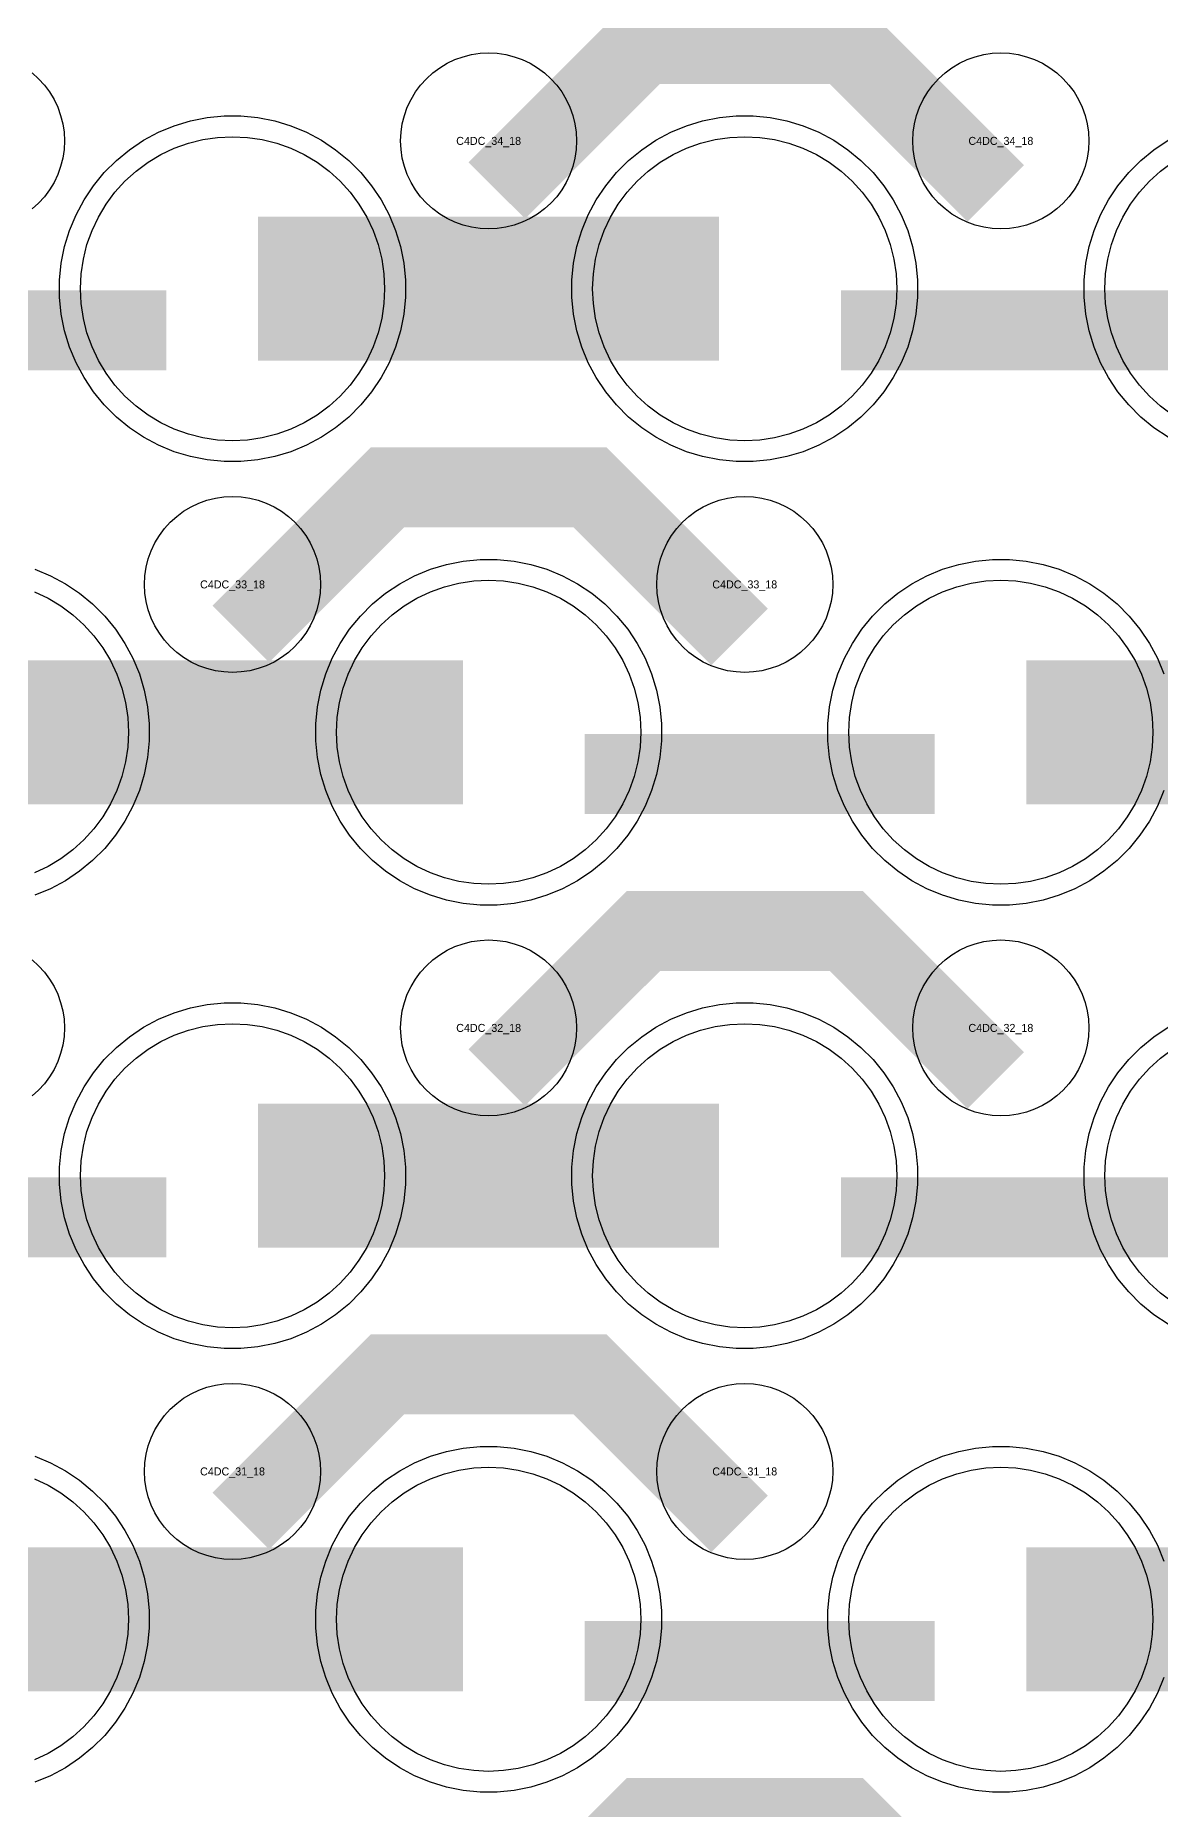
# Model space of a CAD drawing. Extents: x -11880 to 11880, y -14992 to 14992.
# Drawn here: x -6302 to -5950, y -10604 to -10049 of the extents above; entities that cross this region are included whole.
import ezdxf
from ezdxf.enums import TextEntityAlignment as Align

# ---------------------------------------------------------------- set-up
doc = ezdxf.new("R2010")
doc.units = 0
doc.header["$MEASUREMENT"] = 0
for name, color, linetype in [('GDS_775_DT_237', 138, 'CONTINUOUS'), ('RDL1_FS', 34, 'CONTINUOUS'), ('RDL_BS', 160, 'CONTINUOUS')]:
    doc.layers.add(name, color=color, linetype=linetype)

msp = doc.modelspace()

# ---------------------------------------------------------------- linework, layer by layer
at = {"layer": 'RDL1_FS'}
for points in [[(-6240, -10175.894), (-6244.657, -10175.665), (-6249.268, -10174.981), (-6253.791, -10173.849), (-6258.181, -10172.277), (-6262.395, -10170.285), (-6266.395, -10167.887), (-6270.14, -10165.109), (-6273.594, -10161.979), (-6276.724, -10158.525), (-6279.502, -10154.78), (-6281.9, -10150.78), (-6283.892, -10146.566), (-6285.464, -10142.176), (-6286.596, -10137.653), (-6287.28, -10133.042), (-6287.509, -10128.385), (-6287.28, -10123.728), (-6286.596, -10119.117), (-6285.464, -10114.594), (-6283.892, -10110.204), (-6281.9, -10105.99), (-6279.502, -10101.99), (-6276.724, -10098.245), (-6273.594, -10094.791), (-6270.14, -10091.661), (-6266.395, -10088.883), (-6262.395, -10086.485), (-6258.181, -10084.493), (-6253.791, -10082.921), (-6249.268, -10081.789), (-6244.657, -10081.105), (-6240, -10080.876), (-6235.343, -10081.105), (-6230.732, -10081.789), (-6226.209, -10082.921), (-6221.819, -10084.493), (-6217.605, -10086.485), (-6213.605, -10088.883), (-6209.86, -10091.661), (-6206.406, -10094.791), (-6203.276, -10098.245), (-6200.498, -10101.99), (-6198.1, -10105.99), (-6196.108, -10110.204), (-6194.536, -10114.594), (-6193.404, -10119.117), (-6192.72, -10123.728), (-6192.491, -10128.385), (-6192.72, -10133.042), (-6193.404, -10137.653), (-6194.536, -10142.176), (-6196.108, -10146.566), (-6198.1, -10150.78), (-6200.498, -10154.78), (-6203.276, -10158.525), (-6206.406, -10161.979), (-6209.86, -10165.109), (-6213.605, -10167.887), (-6217.605, -10170.285), (-6221.819, -10172.277), (-6226.209, -10173.849), (-6230.732, -10174.981), (-6235.343, -10175.665)], [(-6080, -10175.894), (-6084.657, -10175.665), (-6089.268, -10174.981), (-6093.791, -10173.849), (-6098.181, -10172.277), (-6102.395, -10170.285), (-6106.395, -10167.887), (-6110.14, -10165.109), (-6113.594, -10161.979), (-6116.724, -10158.525), (-6119.502, -10154.78), (-6121.9, -10150.78), (-6123.892, -10146.566), (-6125.464, -10142.176), (-6126.596, -10137.653), (-6127.28, -10133.042), (-6127.509, -10128.385), (-6127.28, -10123.728), (-6126.596, -10119.117), (-6125.464, -10114.594), (-6123.892, -10110.204), (-6121.9, -10105.99), (-6119.502, -10101.99), (-6116.724, -10098.245), (-6113.594, -10094.791), (-6110.14, -10091.661), (-6106.395, -10088.883), (-6102.395, -10086.485), (-6098.181, -10084.493), (-6093.791, -10082.921), (-6089.268, -10081.789), (-6084.657, -10081.105), (-6080, -10080.876), (-6075.343, -10081.105), (-6070.732, -10081.789), (-6066.209, -10082.921), (-6061.819, -10084.493), (-6057.605, -10086.485), (-6053.605, -10088.883), (-6049.86, -10091.661), (-6046.406, -10094.791), (-6043.276, -10098.245), (-6040.498, -10101.99), (-6038.1, -10105.99), (-6036.108, -10110.204), (-6034.536, -10114.594), (-6033.404, -10119.117), (-6032.72, -10123.728), (-6032.491, -10128.385), (-6032.72, -10133.042), (-6033.404, -10137.653), (-6034.536, -10142.176), (-6036.108, -10146.566), (-6038.1, -10150.78), (-6040.498, -10154.78), (-6043.276, -10158.525), (-6046.406, -10161.979), (-6049.86, -10165.109), (-6053.605, -10167.887), (-6057.605, -10170.285), (-6061.819, -10172.277), (-6066.209, -10173.849), (-6070.732, -10174.981), (-6075.343, -10175.665)], [(-6160, -10314.459), (-6164.657, -10314.23), (-6169.268, -10313.546), (-6173.791, -10312.414), (-6178.181, -10310.842), (-6182.395, -10308.85), (-6186.395, -10306.452), (-6190.14, -10303.674), (-6193.594, -10300.544), (-6196.724, -10297.09), (-6199.502, -10293.345), (-6201.9, -10289.345), (-6203.892, -10285.131), (-6205.464, -10280.741), (-6206.596, -10276.218), (-6207.28, -10271.607), (-6207.509, -10266.95), (-6207.28, -10262.293), (-6206.596, -10257.682), (-6205.464, -10253.159), (-6203.892, -10248.769), (-6201.9, -10244.555), (-6199.502, -10240.555), (-6196.724, -10236.81), (-6193.594, -10233.356), (-6190.14, -10230.226), (-6186.395, -10227.448), (-6182.395, -10225.05), (-6178.181, -10223.058), (-6173.791, -10221.486), (-6169.268, -10220.354), (-6164.657, -10219.67), (-6160, -10219.441), (-6155.343, -10219.67), (-6150.732, -10220.354), (-6146.209, -10221.486), (-6141.819, -10223.058), (-6137.605, -10225.05), (-6133.605, -10227.448), (-6129.86, -10230.226), (-6126.406, -10233.356), (-6123.276, -10236.81), (-6120.498, -10240.555), (-6118.1, -10244.555), (-6116.108, -10248.769), (-6114.536, -10253.159), (-6113.404, -10257.682), (-6112.72, -10262.293), (-6112.491, -10266.95), (-6112.72, -10271.607), (-6113.404, -10276.218), (-6114.536, -10280.741), (-6116.108, -10285.131), (-6118.1, -10289.345), (-6120.498, -10293.345), (-6123.276, -10297.09), (-6126.406, -10300.544), (-6129.86, -10303.674), (-6133.605, -10306.452), (-6137.605, -10308.85), (-6141.819, -10310.842), (-6146.209, -10312.414), (-6150.732, -10313.546), (-6155.343, -10314.23)], [(-6000, -10314.459), (-6004.657, -10314.23), (-6009.268, -10313.546), (-6013.791, -10312.414), (-6018.181, -10310.842), (-6022.395, -10308.85), (-6026.395, -10306.452), (-6030.14, -10303.674), (-6033.594, -10300.544), (-6036.724, -10297.09), (-6039.502, -10293.345), (-6041.9, -10289.345), (-6043.892, -10285.131), (-6045.464, -10280.741), (-6046.596, -10276.218), (-6047.28, -10271.607), (-6047.509, -10266.95), (-6047.28, -10262.293), (-6046.596, -10257.682), (-6045.464, -10253.159), (-6043.892, -10248.769), (-6041.9, -10244.555), (-6039.502, -10240.555), (-6036.724, -10236.81), (-6033.594, -10233.356), (-6030.14, -10230.226), (-6026.395, -10227.448), (-6022.395, -10225.05), (-6018.181, -10223.058), (-6013.791, -10221.486), (-6009.268, -10220.354), (-6004.657, -10219.67), (-6000, -10219.441), (-5995.343, -10219.67), (-5990.732, -10220.354), (-5986.209, -10221.486), (-5981.819, -10223.058), (-5977.605, -10225.05), (-5973.605, -10227.448), (-5969.86, -10230.226), (-5966.406, -10233.356), (-5963.276, -10236.81), (-5960.498, -10240.555), (-5958.1, -10244.555), (-5956.108, -10248.769), (-5954.536, -10253.159), (-5953.404, -10257.682), (-5952.72, -10262.293), (-5952.491, -10266.95), (-5952.72, -10271.607), (-5953.404, -10276.218), (-5954.536, -10280.741), (-5956.108, -10285.131), (-5958.1, -10289.345), (-5960.498, -10293.345), (-5963.276, -10297.09), (-5966.406, -10300.544), (-5969.86, -10303.674), (-5973.605, -10306.452), (-5977.605, -10308.85), (-5981.819, -10310.842), (-5986.209, -10312.414), (-5990.732, -10313.546), (-5995.343, -10314.23)]]:
    msp.add_lwpolyline(points, close=True, dxfattribs=at)
for points in [[(-5946.395, -10167.887), (-5950.14, -10165.109), (-5953.594, -10161.979), (-5956.724, -10158.525), (-5959.502, -10154.78), (-5961.9, -10150.78), (-5963.892, -10146.566), (-5965.464, -10142.176), (-5966.596, -10137.653), (-5967.28, -10133.042), (-5967.509, -10128.385), (-5967.28, -10123.728), (-5966.596, -10119.117), (-5965.464, -10114.594), (-5963.892, -10110.204), (-5961.9, -10105.99), (-5959.502, -10101.99), (-5956.724, -10098.245), (-5953.594, -10094.791), (-5950.14, -10091.661), (-5946.395, -10088.883)], [(-6301.819, -10223.058), (-6297.605, -10225.05), (-6293.605, -10227.448), (-6289.86, -10230.226), (-6286.406, -10233.356), (-6283.276, -10236.81), (-6280.498, -10240.555), (-6278.1, -10244.555), (-6276.108, -10248.769), (-6274.536, -10253.159), (-6273.404, -10257.682), (-6272.72, -10262.293), (-6272.491, -10266.95), (-6272.72, -10271.607), (-6273.404, -10276.218), (-6274.536, -10280.741), (-6276.108, -10285.131), (-6278.1, -10289.345), (-6280.498, -10293.345), (-6283.276, -10297.09), (-6286.406, -10300.544), (-6289.86, -10303.674), (-6293.605, -10306.452), (-6297.605, -10308.85), (-6301.819, -10310.842)]]:
    msp.add_lwpolyline(points, dxfattribs=at)
for points in [[(-6231.998, -10128.385, 45, 45, 0), (-6159.998, -10128.385, 45, 45, 0)], [(-6159.998, -10128.385, 45, 45, 0), (-6087.998, -10128.385, 45, 45, 0)], [(-6311.998, -10266.95, 45, 45, 0), (-6239.998, -10266.95, 45, 45, 0)], [(-6239.998, -10266.95, 45, 45, 0), (-6167.998, -10266.95, 45, 45, 0)], [(-5991.998, -10266.95, 45, 45, 0), (-5919.998, -10266.95, 45, 45, 0)]]:
    msp.add_lwpolyline(points, format="xyseb", dxfattribs=at)
at = {"layer": 'RDL1_FS', "color": 240, "true_color": 0xed1f24}
for points in [[(-6240, -10453.024), (-6244.657, -10452.795), (-6249.268, -10452.111), (-6253.791, -10450.979), (-6258.181, -10449.407), (-6262.395, -10447.415), (-6266.395, -10445.017), (-6270.14, -10442.239), (-6273.594, -10439.109), (-6276.724, -10435.655), (-6279.502, -10431.91), (-6281.9, -10427.91), (-6283.892, -10423.696), (-6285.464, -10419.306), (-6286.596, -10414.783), (-6287.28, -10410.172), (-6287.509, -10405.515), (-6287.28, -10400.858), (-6286.596, -10396.247), (-6285.464, -10391.724), (-6283.892, -10387.334), (-6281.9, -10383.12), (-6279.502, -10379.12), (-6276.724, -10375.375), (-6273.594, -10371.921), (-6270.14, -10368.791), (-6266.395, -10366.013), (-6262.395, -10363.615), (-6258.181, -10361.623), (-6253.791, -10360.051), (-6249.268, -10358.919), (-6244.657, -10358.235), (-6240, -10358.006), (-6235.343, -10358.235), (-6230.732, -10358.919), (-6226.209, -10360.051), (-6221.819, -10361.623), (-6217.605, -10363.615), (-6213.605, -10366.013), (-6209.86, -10368.791), (-6206.406, -10371.921), (-6203.276, -10375.375), (-6200.498, -10379.12), (-6198.1, -10383.12), (-6196.108, -10387.334), (-6194.536, -10391.724), (-6193.404, -10396.247), (-6192.72, -10400.858), (-6192.491, -10405.515), (-6192.72, -10410.172), (-6193.404, -10414.783), (-6194.536, -10419.306), (-6196.108, -10423.696), (-6198.1, -10427.91), (-6200.498, -10431.91), (-6203.276, -10435.655), (-6206.406, -10439.109), (-6209.86, -10442.239), (-6213.605, -10445.017), (-6217.605, -10447.415), (-6221.819, -10449.407), (-6226.209, -10450.979), (-6230.732, -10452.111), (-6235.343, -10452.795)], [(-6080, -10453.024), (-6084.657, -10452.795), (-6089.268, -10452.111), (-6093.791, -10450.979), (-6098.181, -10449.407), (-6102.395, -10447.415), (-6106.395, -10445.017), (-6110.14, -10442.239), (-6113.594, -10439.109), (-6116.724, -10435.655), (-6119.502, -10431.91), (-6121.9, -10427.91), (-6123.892, -10423.696), (-6125.464, -10419.306), (-6126.596, -10414.783), (-6127.28, -10410.172), (-6127.509, -10405.515), (-6127.28, -10400.858), (-6126.596, -10396.247), (-6125.464, -10391.724), (-6123.892, -10387.334), (-6121.9, -10383.12), (-6119.502, -10379.12), (-6116.724, -10375.375), (-6113.594, -10371.921), (-6110.14, -10368.791), (-6106.395, -10366.013), (-6102.395, -10363.615), (-6098.181, -10361.623), (-6093.791, -10360.051), (-6089.268, -10358.919), (-6084.657, -10358.235), (-6080, -10358.006), (-6075.343, -10358.235), (-6070.732, -10358.919), (-6066.209, -10360.051), (-6061.819, -10361.623), (-6057.605, -10363.615), (-6053.605, -10366.013), (-6049.86, -10368.791), (-6046.406, -10371.921), (-6043.276, -10375.375), (-6040.498, -10379.12), (-6038.1, -10383.12), (-6036.108, -10387.334), (-6034.536, -10391.724), (-6033.404, -10396.247), (-6032.72, -10400.858), (-6032.491, -10405.515), (-6032.72, -10410.172), (-6033.404, -10414.783), (-6034.536, -10419.306), (-6036.108, -10423.696), (-6038.1, -10427.91), (-6040.498, -10431.91), (-6043.276, -10435.655), (-6046.406, -10439.109), (-6049.86, -10442.239), (-6053.605, -10445.017), (-6057.605, -10447.415), (-6061.819, -10449.407), (-6066.209, -10450.979), (-6070.732, -10452.111), (-6075.343, -10452.795)], [(-6160, -10591.589), (-6164.657, -10591.36), (-6169.268, -10590.676), (-6173.791, -10589.544), (-6178.181, -10587.972), (-6182.395, -10585.98), (-6186.395, -10583.582), (-6190.14, -10580.804), (-6193.594, -10577.674), (-6196.724, -10574.22), (-6199.502, -10570.475), (-6201.9, -10566.475), (-6203.892, -10562.261), (-6205.464, -10557.871), (-6206.596, -10553.348), (-6207.28, -10548.737), (-6207.509, -10544.08), (-6207.28, -10539.423), (-6206.596, -10534.812), (-6205.464, -10530.289), (-6203.892, -10525.899), (-6201.9, -10521.685), (-6199.502, -10517.685), (-6196.724, -10513.94), (-6193.594, -10510.486), (-6190.14, -10507.356), (-6186.395, -10504.578), (-6182.395, -10502.18), (-6178.181, -10500.188), (-6173.791, -10498.616), (-6169.268, -10497.484), (-6164.657, -10496.8), (-6160, -10496.571), (-6155.343, -10496.8), (-6150.732, -10497.484), (-6146.209, -10498.616), (-6141.819, -10500.188), (-6137.605, -10502.18), (-6133.605, -10504.578), (-6129.86, -10507.356), (-6126.406, -10510.486), (-6123.276, -10513.94), (-6120.498, -10517.685), (-6118.1, -10521.685), (-6116.108, -10525.899), (-6114.536, -10530.289), (-6113.404, -10534.812), (-6112.72, -10539.423), (-6112.491, -10544.08), (-6112.72, -10548.737), (-6113.404, -10553.348), (-6114.536, -10557.871), (-6116.108, -10562.261), (-6118.1, -10566.475), (-6120.498, -10570.475), (-6123.276, -10574.22), (-6126.406, -10577.674), (-6129.86, -10580.804), (-6133.605, -10583.582), (-6137.605, -10585.98), (-6141.819, -10587.972), (-6146.209, -10589.544), (-6150.732, -10590.676), (-6155.343, -10591.36)], [(-6000, -10591.589), (-6004.657, -10591.36), (-6009.268, -10590.676), (-6013.791, -10589.544), (-6018.181, -10587.972), (-6022.395, -10585.98), (-6026.395, -10583.582), (-6030.14, -10580.804), (-6033.594, -10577.674), (-6036.724, -10574.22), (-6039.502, -10570.475), (-6041.9, -10566.475), (-6043.892, -10562.261), (-6045.464, -10557.871), (-6046.596, -10553.348), (-6047.28, -10548.737), (-6047.509, -10544.08), (-6047.28, -10539.423), (-6046.596, -10534.812), (-6045.464, -10530.289), (-6043.892, -10525.899), (-6041.9, -10521.685), (-6039.502, -10517.685), (-6036.724, -10513.94), (-6033.594, -10510.486), (-6030.14, -10507.356), (-6026.395, -10504.578), (-6022.395, -10502.18), (-6018.181, -10500.188), (-6013.791, -10498.616), (-6009.268, -10497.484), (-6004.657, -10496.8), (-6000, -10496.571), (-5995.343, -10496.8), (-5990.732, -10497.484), (-5986.209, -10498.616), (-5981.819, -10500.188), (-5977.605, -10502.18), (-5973.605, -10504.578), (-5969.86, -10507.356), (-5966.406, -10510.486), (-5963.276, -10513.94), (-5960.498, -10517.685), (-5958.1, -10521.685), (-5956.108, -10525.899), (-5954.536, -10530.289), (-5953.404, -10534.812), (-5952.72, -10539.423), (-5952.491, -10544.08), (-5952.72, -10548.737), (-5953.404, -10553.348), (-5954.536, -10557.871), (-5956.108, -10562.261), (-5958.1, -10566.475), (-5960.498, -10570.475), (-5963.276, -10574.22), (-5966.406, -10577.674), (-5969.86, -10580.804), (-5973.605, -10583.582), (-5977.605, -10585.98), (-5981.819, -10587.972), (-5986.209, -10589.544), (-5990.732, -10590.676), (-5995.343, -10591.36)]]:
    msp.add_lwpolyline(points, close=True, dxfattribs=at)
for points in [[(-5946.395, -10445.017), (-5950.14, -10442.239), (-5953.594, -10439.109), (-5956.724, -10435.655), (-5959.502, -10431.91), (-5961.9, -10427.91), (-5963.892, -10423.696), (-5965.464, -10419.306), (-5966.596, -10414.783), (-5967.28, -10410.172), (-5967.509, -10405.515), (-5967.28, -10400.858), (-5966.596, -10396.247), (-5965.464, -10391.724), (-5963.892, -10387.334), (-5961.9, -10383.12), (-5959.502, -10379.12), (-5956.724, -10375.375), (-5953.594, -10371.921), (-5950.14, -10368.791), (-5946.395, -10366.013)], [(-6301.819, -10500.188), (-6297.605, -10502.18), (-6293.605, -10504.578), (-6289.86, -10507.356), (-6286.406, -10510.486), (-6283.276, -10513.94), (-6280.498, -10517.685), (-6278.1, -10521.685), (-6276.108, -10525.899), (-6274.536, -10530.289), (-6273.404, -10534.812), (-6272.72, -10539.423), (-6272.491, -10544.08), (-6272.72, -10548.737), (-6273.404, -10553.348), (-6274.536, -10557.871), (-6276.108, -10562.261), (-6278.1, -10566.475), (-6280.498, -10570.475), (-6283.276, -10574.22), (-6286.406, -10577.674), (-6289.86, -10580.804), (-6293.605, -10583.582), (-6297.605, -10585.98), (-6301.819, -10587.972)]]:
    msp.add_lwpolyline(points, dxfattribs=at)
for points in [[(-6231.998, -10405.515, 45, 45, 0), (-6159.998, -10405.515, 45, 45, 0)], [(-6159.998, -10405.515, 45, 45, 0), (-6087.998, -10405.515, 45, 45, 0)], [(-6311.998, -10544.08, 45, 45, 0), (-6239.998, -10544.08, 45, 45, 0)], [(-6239.998, -10544.08, 45, 45, 0), (-6167.998, -10544.08, 45, 45, 0)], [(-5991.998, -10544.08, 45, 45, 0), (-5919.998, -10544.08, 45, 45, 0)]]:
    msp.add_lwpolyline(points, format="xyseb", dxfattribs=at)
at = {"layer": 'RDL_BS'}
for points in [[(-6157.438, -10097.699, 25, 25, 0), (-6111.623, -10051.884, 25, 25, 0), (-6078.07, -10051.884, 25, 25, 0)], [(-6001.599, -10098.598, 25, 25, 0), (-6048.313, -10051.884, 25, 25, 0), (-6078.071, -10051.884, 25, 25, 0)], [(-6369.984, -10141.398, 25, 25, 0), (-6260.719, -10141.398, 25, 25, 0)], [(-6049.984, -10141.398, 25, 25, 0), (-5940.719, -10141.398, 25, 25, 0)], [(-6237.438, -10236.264, 25, 25, 0), (-6191.623, -10190.449, 25, 25, 0), (-6158.07, -10190.449, 25, 25, 0)], [(-6081.599, -10237.163, 25, 25, 0), (-6128.313, -10190.449, 25, 25, 0), (-6158.071, -10190.449, 25, 25, 0)], [(-6129.984, -10279.963, 25, 25, 0), (-6020.719, -10279.963, 25, 25, 0)], [(-6157.438, -10374.829, 25, 25, 0), (-6111.623, -10329.014, 25, 25, 0), (-6078.07, -10329.014, 25, 25, 0)], [(-6001.599, -10375.728, 25, 25, 0), (-6048.313, -10329.014, 25, 25, 0), (-6078.071, -10329.014, 25, 25, 0)], [(-6237.438, -10513.394, 25, 25, 0), (-6191.623, -10467.579, 25, 25, 0), (-6158.07, -10467.579, 25, 25, 0)], [(-6081.599, -10514.293, 25, 25, 0), (-6128.313, -10467.579, 25, 25, 0), (-6158.071, -10467.579, 25, 25, 0)], [(-6157.438, -10651.954, 25, 25, 0), (-6111.623, -10606.139, 25, 25, 0), (-6078.07, -10606.139, 25, 25, 0)], [(-6001.599, -10652.853, 25, 25, 0), (-6048.313, -10606.139, 25, 25, 0), (-6078.071, -10606.139, 25, 25, 0)]]:
    msp.add_lwpolyline(points, format="xyseb", dxfattribs=at)
for points in [[(-6160, -10109.691), (-6162.693, -10109.559), (-6165.365, -10109.163), (-6167.984, -10108.506), (-6170.519, -10107.599), (-6172.956, -10106.447), (-6175.28, -10105.054), (-6177.443, -10103.451), (-6179.442, -10101.639), (-6181.254, -10099.64), (-6182.857, -10097.477), (-6184.25, -10095.153), (-6185.402, -10092.716), (-6186.309, -10090.181), (-6186.966, -10087.562), (-6187.362, -10084.89), (-6187.494, -10082.197), (-6187.362, -10079.504), (-6186.966, -10076.832), (-6186.309, -10074.213), (-6185.402, -10071.678), (-6184.25, -10069.241), (-6182.857, -10066.917), (-6181.254, -10064.754), (-6179.442, -10062.755), (-6177.443, -10060.943), (-6175.28, -10059.34), (-6172.956, -10057.947), (-6170.519, -10056.795), (-6167.984, -10055.888), (-6165.365, -10055.231), (-6162.693, -10054.835), (-6160, -10054.703), (-6157.307, -10054.835), (-6154.635, -10055.231), (-6152.016, -10055.888), (-6149.481, -10056.795), (-6147.044, -10057.947), (-6144.72, -10059.34), (-6142.557, -10060.943), (-6140.558, -10062.755), (-6138.746, -10064.754), (-6137.143, -10066.917), (-6135.75, -10069.241), (-6134.598, -10071.678), (-6133.691, -10074.213), (-6133.034, -10076.832), (-6132.638, -10079.504), (-6132.506, -10082.197), (-6132.638, -10084.89), (-6133.034, -10087.562), (-6133.691, -10090.181), (-6134.598, -10092.716), (-6135.75, -10095.153), (-6137.143, -10097.477), (-6138.746, -10099.64), (-6140.558, -10101.639), (-6142.557, -10103.451), (-6144.72, -10105.054), (-6147.044, -10106.447), (-6149.481, -10107.599), (-6152.016, -10108.506), (-6154.635, -10109.163), (-6157.307, -10109.559)], [(-6000, -10109.691), (-6002.693, -10109.559), (-6005.365, -10109.163), (-6007.984, -10108.506), (-6010.519, -10107.599), (-6012.956, -10106.447), (-6015.28, -10105.054), (-6017.443, -10103.451), (-6019.442, -10101.639), (-6021.254, -10099.64), (-6022.857, -10097.477), (-6024.25, -10095.153), (-6025.402, -10092.716), (-6026.309, -10090.181), (-6026.966, -10087.562), (-6027.362, -10084.89), (-6027.494, -10082.197), (-6027.362, -10079.504), (-6026.966, -10076.832), (-6026.309, -10074.213), (-6025.402, -10071.678), (-6024.25, -10069.241), (-6022.857, -10066.917), (-6021.254, -10064.754), (-6019.442, -10062.755), (-6017.443, -10060.943), (-6015.28, -10059.34), (-6012.956, -10057.947), (-6010.519, -10056.795), (-6007.984, -10055.888), (-6005.365, -10055.231), (-6002.693, -10054.835), (-6000, -10054.703), (-5997.307, -10054.835), (-5994.635, -10055.231), (-5992.016, -10055.888), (-5989.481, -10056.795), (-5987.044, -10057.947), (-5984.72, -10059.34), (-5982.557, -10060.943), (-5980.558, -10062.755), (-5978.746, -10064.754), (-5977.143, -10066.917), (-5975.75, -10069.241), (-5974.598, -10071.678), (-5973.691, -10074.213), (-5973.034, -10076.832), (-5972.638, -10079.504), (-5972.506, -10082.197), (-5972.638, -10084.89), (-5973.034, -10087.562), (-5973.691, -10090.181), (-5974.598, -10092.716), (-5975.75, -10095.153), (-5977.143, -10097.477), (-5978.746, -10099.64), (-5980.558, -10101.639), (-5982.557, -10103.451), (-5984.72, -10105.054), (-5987.044, -10106.447), (-5989.481, -10107.599), (-5992.016, -10108.506), (-5994.635, -10109.163), (-5997.307, -10109.559)], [(-6242.644, -10182.385), (-6247.938, -10181.868), (-6253.165, -10180.822), (-6258.205, -10179.291), (-6263.115, -10177.26), (-6267.777, -10174.768), (-6272.191, -10171.821), (-6276.292, -10168.459), (-6280.074, -10164.677), (-6283.436, -10160.576), (-6286.383, -10156.162), (-6288.875, -10151.5), (-6290.906, -10146.59), (-6292.437, -10141.55), (-6293.483, -10136.323), (-6294, -10131.029), (-6294, -10125.741), (-6293.483, -10120.447), (-6292.437, -10115.22), (-6290.906, -10110.18), (-6288.875, -10105.27), (-6286.383, -10100.608), (-6283.436, -10096.194), (-6280.074, -10092.093), (-6276.292, -10088.311), (-6272.191, -10084.949), (-6267.777, -10082.002), (-6263.115, -10079.51), (-6258.205, -10077.479), (-6253.165, -10075.948), (-6247.938, -10074.902), (-6242.644, -10074.385), (-6237.356, -10074.385), (-6232.062, -10074.902), (-6226.835, -10075.948), (-6221.795, -10077.479), (-6216.885, -10079.51), (-6212.223, -10082.002), (-6207.809, -10084.949), (-6203.708, -10088.311), (-6199.926, -10092.093), (-6196.564, -10096.194), (-6193.617, -10100.608), (-6191.125, -10105.27), (-6189.094, -10110.18), (-6187.563, -10115.22), (-6186.517, -10120.447), (-6186, -10125.741), (-6186, -10131.029), (-6186.517, -10136.323), (-6187.563, -10141.55), (-6189.094, -10146.59), (-6191.125, -10151.5), (-6193.617, -10156.162), (-6196.564, -10160.576), (-6199.926, -10164.677), (-6203.708, -10168.459), (-6207.809, -10171.821), (-6212.223, -10174.768), (-6216.885, -10177.26), (-6221.795, -10179.291), (-6226.835, -10180.822), (-6232.062, -10181.868), (-6237.356, -10182.385)], [(-6082.644, -10182.385), (-6087.938, -10181.868), (-6093.165, -10180.822), (-6098.205, -10179.291), (-6103.115, -10177.26), (-6107.777, -10174.768), (-6112.191, -10171.821), (-6116.292, -10168.459), (-6120.074, -10164.677), (-6123.436, -10160.576), (-6126.383, -10156.162), (-6128.875, -10151.5), (-6130.906, -10146.59), (-6132.437, -10141.55), (-6133.483, -10136.323), (-6134, -10131.029), (-6134, -10125.741), (-6133.483, -10120.447), (-6132.437, -10115.22), (-6130.906, -10110.18), (-6128.875, -10105.27), (-6126.383, -10100.608), (-6123.436, -10096.194), (-6120.074, -10092.093), (-6116.292, -10088.311), (-6112.191, -10084.949), (-6107.777, -10082.002), (-6103.115, -10079.51), (-6098.205, -10077.479), (-6093.165, -10075.948), (-6087.938, -10074.902), (-6082.644, -10074.385), (-6077.356, -10074.385), (-6072.062, -10074.902), (-6066.835, -10075.948), (-6061.795, -10077.479), (-6056.885, -10079.51), (-6052.223, -10082.002), (-6047.809, -10084.949), (-6043.708, -10088.311), (-6039.926, -10092.093), (-6036.564, -10096.194), (-6033.617, -10100.608), (-6031.125, -10105.27), (-6029.094, -10110.18), (-6027.563, -10115.22), (-6026.517, -10120.447), (-6026, -10125.741), (-6026, -10131.029), (-6026.517, -10136.323), (-6027.563, -10141.55), (-6029.094, -10146.59), (-6031.125, -10151.5), (-6033.617, -10156.162), (-6036.564, -10160.576), (-6039.926, -10164.677), (-6043.708, -10168.459), (-6047.809, -10171.821), (-6052.223, -10174.768), (-6056.885, -10177.26), (-6061.795, -10179.291), (-6066.835, -10180.822), (-6072.062, -10181.868), (-6077.356, -10182.385)], [(-6240, -10248.256), (-6242.693, -10248.124), (-6245.365, -10247.728), (-6247.984, -10247.071), (-6250.519, -10246.164), (-6252.956, -10245.012), (-6255.28, -10243.619), (-6257.443, -10242.016), (-6259.442, -10240.204), (-6261.254, -10238.205), (-6262.857, -10236.042), (-6264.25, -10233.718), (-6265.402, -10231.281), (-6266.309, -10228.746), (-6266.966, -10226.127), (-6267.362, -10223.455), (-6267.494, -10220.762), (-6267.362, -10218.069), (-6266.966, -10215.397), (-6266.309, -10212.778), (-6265.402, -10210.243), (-6264.25, -10207.806), (-6262.857, -10205.482), (-6261.254, -10203.319), (-6259.442, -10201.32), (-6257.443, -10199.508), (-6255.28, -10197.905), (-6252.956, -10196.512), (-6250.519, -10195.36), (-6247.984, -10194.453), (-6245.365, -10193.796), (-6242.693, -10193.4), (-6240, -10193.268), (-6237.307, -10193.4), (-6234.635, -10193.796), (-6232.016, -10194.453), (-6229.481, -10195.36), (-6227.044, -10196.512), (-6224.72, -10197.905), (-6222.557, -10199.508), (-6220.558, -10201.32), (-6218.746, -10203.319), (-6217.143, -10205.482), (-6215.75, -10207.806), (-6214.598, -10210.243), (-6213.691, -10212.778), (-6213.034, -10215.397), (-6212.638, -10218.069), (-6212.506, -10220.762), (-6212.638, -10223.455), (-6213.034, -10226.127), (-6213.691, -10228.746), (-6214.598, -10231.281), (-6215.75, -10233.718), (-6217.143, -10236.042), (-6218.746, -10238.205), (-6220.558, -10240.204), (-6222.557, -10242.016), (-6224.72, -10243.619), (-6227.044, -10245.012), (-6229.481, -10246.164), (-6232.016, -10247.071), (-6234.635, -10247.728), (-6237.307, -10248.124)], [(-6080, -10248.256), (-6082.693, -10248.124), (-6085.365, -10247.728), (-6087.984, -10247.071), (-6090.519, -10246.164), (-6092.956, -10245.012), (-6095.28, -10243.619), (-6097.443, -10242.016), (-6099.442, -10240.204), (-6101.254, -10238.205), (-6102.857, -10236.042), (-6104.25, -10233.718), (-6105.402, -10231.281), (-6106.309, -10228.746), (-6106.966, -10226.127), (-6107.362, -10223.455), (-6107.494, -10220.762), (-6107.362, -10218.069), (-6106.966, -10215.397), (-6106.309, -10212.778), (-6105.402, -10210.243), (-6104.25, -10207.806), (-6102.857, -10205.482), (-6101.254, -10203.319), (-6099.442, -10201.32), (-6097.443, -10199.508), (-6095.28, -10197.905), (-6092.956, -10196.512), (-6090.519, -10195.36), (-6087.984, -10194.453), (-6085.365, -10193.796), (-6082.693, -10193.4), (-6080, -10193.268), (-6077.307, -10193.4), (-6074.635, -10193.796), (-6072.016, -10194.453), (-6069.481, -10195.36), (-6067.044, -10196.512), (-6064.72, -10197.905), (-6062.557, -10199.508), (-6060.558, -10201.32), (-6058.746, -10203.319), (-6057.143, -10205.482), (-6055.75, -10207.806), (-6054.598, -10210.243), (-6053.691, -10212.778), (-6053.034, -10215.397), (-6052.638, -10218.069), (-6052.506, -10220.762), (-6052.638, -10223.455), (-6053.034, -10226.127), (-6053.691, -10228.746), (-6054.598, -10231.281), (-6055.75, -10233.718), (-6057.143, -10236.042), (-6058.746, -10238.205), (-6060.558, -10240.204), (-6062.557, -10242.016), (-6064.72, -10243.619), (-6067.044, -10245.012), (-6069.481, -10246.164), (-6072.016, -10247.071), (-6074.635, -10247.728), (-6077.307, -10248.124)], [(-6162.644, -10320.95), (-6167.938, -10320.433), (-6173.165, -10319.387), (-6178.205, -10317.856), (-6183.115, -10315.825), (-6187.777, -10313.333), (-6192.191, -10310.386), (-6196.292, -10307.024), (-6200.074, -10303.242), (-6203.436, -10299.141), (-6206.383, -10294.727), (-6208.875, -10290.065), (-6210.906, -10285.155), (-6212.437, -10280.115), (-6213.483, -10274.888), (-6214, -10269.594), (-6214, -10264.306), (-6213.483, -10259.012), (-6212.437, -10253.785), (-6210.906, -10248.745), (-6208.875, -10243.835), (-6206.383, -10239.173), (-6203.436, -10234.759), (-6200.074, -10230.658), (-6196.292, -10226.876), (-6192.191, -10223.514), (-6187.777, -10220.567), (-6183.115, -10218.075), (-6178.205, -10216.044), (-6173.165, -10214.513), (-6167.938, -10213.467), (-6162.644, -10212.95), (-6157.356, -10212.95), (-6152.062, -10213.467), (-6146.835, -10214.513), (-6141.795, -10216.044), (-6136.885, -10218.075), (-6132.223, -10220.567), (-6127.809, -10223.514), (-6123.708, -10226.876), (-6119.926, -10230.658), (-6116.564, -10234.759), (-6113.617, -10239.173), (-6111.125, -10243.835), (-6109.094, -10248.745), (-6107.563, -10253.785), (-6106.517, -10259.012), (-6106, -10264.306), (-6106, -10269.594), (-6106.517, -10274.888), (-6107.563, -10280.115), (-6109.094, -10285.155), (-6111.125, -10290.065), (-6113.617, -10294.727), (-6116.564, -10299.141), (-6119.926, -10303.242), (-6123.708, -10307.024), (-6127.809, -10310.386), (-6132.223, -10313.333), (-6136.885, -10315.825), (-6141.795, -10317.856), (-6146.835, -10319.387), (-6152.062, -10320.433), (-6157.356, -10320.95)], [(-6160, -10386.821), (-6162.693, -10386.689), (-6165.365, -10386.293), (-6167.984, -10385.636), (-6170.519, -10384.729), (-6172.956, -10383.577), (-6175.28, -10382.184), (-6177.443, -10380.581), (-6179.442, -10378.769), (-6181.254, -10376.77), (-6182.857, -10374.607), (-6184.25, -10372.283), (-6185.402, -10369.846), (-6186.309, -10367.311), (-6186.966, -10364.692), (-6187.362, -10362.02), (-6187.494, -10359.327), (-6187.362, -10356.634), (-6186.966, -10353.962), (-6186.309, -10351.343), (-6185.402, -10348.808), (-6184.25, -10346.371), (-6182.857, -10344.047), (-6181.254, -10341.884), (-6179.442, -10339.885), (-6177.443, -10338.073), (-6175.28, -10336.47), (-6172.956, -10335.077), (-6170.519, -10333.925), (-6167.984, -10333.018), (-6165.365, -10332.361), (-6162.693, -10331.965), (-6160, -10331.833), (-6157.307, -10331.965), (-6154.635, -10332.361), (-6152.016, -10333.018), (-6149.481, -10333.925), (-6147.044, -10335.077), (-6144.72, -10336.47), (-6142.557, -10338.073), (-6140.558, -10339.885), (-6138.746, -10341.884), (-6137.143, -10344.047), (-6135.75, -10346.371), (-6134.598, -10348.808), (-6133.691, -10351.343), (-6133.034, -10353.962), (-6132.638, -10356.634), (-6132.506, -10359.327), (-6132.638, -10362.02), (-6133.034, -10364.692), (-6133.691, -10367.311), (-6134.598, -10369.846), (-6135.75, -10372.283), (-6137.143, -10374.607), (-6138.746, -10376.77), (-6140.558, -10378.769), (-6142.557, -10380.581), (-6144.72, -10382.184), (-6147.044, -10383.577), (-6149.481, -10384.729), (-6152.016, -10385.636), (-6154.635, -10386.293), (-6157.307, -10386.689)], [(-6000, -10386.821), (-6002.693, -10386.689), (-6005.365, -10386.293), (-6007.984, -10385.636), (-6010.519, -10384.729), (-6012.956, -10383.577), (-6015.28, -10382.184), (-6017.443, -10380.581), (-6019.442, -10378.769), (-6021.254, -10376.77), (-6022.857, -10374.607), (-6024.25, -10372.283), (-6025.402, -10369.846), (-6026.309, -10367.311), (-6026.966, -10364.692), (-6027.362, -10362.02), (-6027.494, -10359.327), (-6027.362, -10356.634), (-6026.966, -10353.962), (-6026.309, -10351.343), (-6025.402, -10348.808), (-6024.25, -10346.371), (-6022.857, -10344.047), (-6021.254, -10341.884), (-6019.442, -10339.885), (-6017.443, -10338.073), (-6015.28, -10336.47), (-6012.956, -10335.077), (-6010.519, -10333.925), (-6007.984, -10333.018), (-6005.365, -10332.361), (-6002.693, -10331.965), (-6000, -10331.833), (-5997.307, -10331.965), (-5994.635, -10332.361), (-5992.016, -10333.018), (-5989.481, -10333.925), (-5987.044, -10335.077), (-5984.72, -10336.47), (-5982.557, -10338.073), (-5980.558, -10339.885), (-5978.746, -10341.884), (-5977.143, -10344.047), (-5975.75, -10346.371), (-5974.598, -10348.808), (-5973.691, -10351.343), (-5973.034, -10353.962), (-5972.638, -10356.634), (-5972.506, -10359.327), (-5972.638, -10362.02), (-5973.034, -10364.692), (-5973.691, -10367.311), (-5974.598, -10369.846), (-5975.75, -10372.283), (-5977.143, -10374.607), (-5978.746, -10376.77), (-5980.558, -10378.769), (-5982.557, -10380.581), (-5984.72, -10382.184), (-5987.044, -10383.577), (-5989.481, -10384.729), (-5992.016, -10385.636), (-5994.635, -10386.293), (-5997.307, -10386.689)], [(-6240, -10525.386), (-6242.693, -10525.254), (-6245.365, -10524.858), (-6247.984, -10524.201), (-6250.519, -10523.294), (-6252.956, -10522.142), (-6255.28, -10520.749), (-6257.443, -10519.146), (-6259.442, -10517.334), (-6261.254, -10515.335), (-6262.857, -10513.172), (-6264.25, -10510.848), (-6265.402, -10508.411), (-6266.309, -10505.876), (-6266.966, -10503.257), (-6267.362, -10500.585), (-6267.494, -10497.892), (-6267.362, -10495.199), (-6266.966, -10492.527), (-6266.309, -10489.908), (-6265.402, -10487.373), (-6264.25, -10484.936), (-6262.857, -10482.612), (-6261.254, -10480.449), (-6259.442, -10478.45), (-6257.443, -10476.638), (-6255.28, -10475.035), (-6252.956, -10473.642), (-6250.519, -10472.49), (-6247.984, -10471.583), (-6245.365, -10470.926), (-6242.693, -10470.53), (-6240, -10470.398), (-6237.307, -10470.53), (-6234.635, -10470.926), (-6232.016, -10471.583), (-6229.481, -10472.49), (-6227.044, -10473.642), (-6224.72, -10475.035), (-6222.557, -10476.638), (-6220.558, -10478.45), (-6218.746, -10480.449), (-6217.143, -10482.612), (-6215.75, -10484.936), (-6214.598, -10487.373), (-6213.691, -10489.908), (-6213.034, -10492.527), (-6212.638, -10495.199), (-6212.506, -10497.892), (-6212.638, -10500.585), (-6213.034, -10503.257), (-6213.691, -10505.876), (-6214.598, -10508.411), (-6215.75, -10510.848), (-6217.143, -10513.172), (-6218.746, -10515.335), (-6220.558, -10517.334), (-6222.557, -10519.146), (-6224.72, -10520.749), (-6227.044, -10522.142), (-6229.481, -10523.294), (-6232.016, -10524.201), (-6234.635, -10524.858), (-6237.307, -10525.254)], [(-6080, -10525.386), (-6082.693, -10525.254), (-6085.365, -10524.858), (-6087.984, -10524.201), (-6090.519, -10523.294), (-6092.956, -10522.142), (-6095.28, -10520.749), (-6097.443, -10519.146), (-6099.442, -10517.334), (-6101.254, -10515.335), (-6102.857, -10513.172), (-6104.25, -10510.848), (-6105.402, -10508.411), (-6106.309, -10505.876), (-6106.966, -10503.257), (-6107.362, -10500.585), (-6107.494, -10497.892), (-6107.362, -10495.199), (-6106.966, -10492.527), (-6106.309, -10489.908), (-6105.402, -10487.373), (-6104.25, -10484.936), (-6102.857, -10482.612), (-6101.254, -10480.449), (-6099.442, -10478.45), (-6097.443, -10476.638), (-6095.28, -10475.035), (-6092.956, -10473.642), (-6090.519, -10472.49), (-6087.984, -10471.583), (-6085.365, -10470.926), (-6082.693, -10470.53), (-6080, -10470.398), (-6077.307, -10470.53), (-6074.635, -10470.926), (-6072.016, -10471.583), (-6069.481, -10472.49), (-6067.044, -10473.642), (-6064.72, -10475.035), (-6062.557, -10476.638), (-6060.558, -10478.45), (-6058.746, -10480.449), (-6057.143, -10482.612), (-6055.75, -10484.936), (-6054.598, -10487.373), (-6053.691, -10489.908), (-6053.034, -10492.527), (-6052.638, -10495.199), (-6052.506, -10497.892), (-6052.638, -10500.585), (-6053.034, -10503.257), (-6053.691, -10505.876), (-6054.598, -10508.411), (-6055.75, -10510.848), (-6057.143, -10513.172), (-6058.746, -10515.335), (-6060.558, -10517.334), (-6062.557, -10519.146), (-6064.72, -10520.749), (-6067.044, -10522.142), (-6069.481, -10523.294), (-6072.016, -10524.201), (-6074.635, -10524.858), (-6077.307, -10525.254)]]:
    msp.add_lwpolyline(points, close=True, dxfattribs=at)
for points in [[(-6302.557, -10060.943), (-6300.558, -10062.755), (-6298.746, -10064.754), (-6297.143, -10066.917), (-6295.75, -10069.241), (-6294.598, -10071.678), (-6293.691, -10074.213), (-6293.034, -10076.832), (-6292.638, -10079.504), (-6292.506, -10082.197), (-6292.638, -10084.89), (-6293.034, -10087.562), (-6293.691, -10090.181), (-6294.598, -10092.716), (-6295.75, -10095.153), (-6297.143, -10097.477), (-6298.746, -10099.64), (-6300.558, -10101.639), (-6302.557, -10103.451)], [(-5947.777, -10174.768), (-5952.191, -10171.821), (-5956.292, -10168.459), (-5960.074, -10164.677), (-5963.436, -10160.576), (-5966.383, -10156.162), (-5968.875, -10151.5), (-5970.906, -10146.59), (-5972.437, -10141.55), (-5973.483, -10136.323), (-5974, -10131.029), (-5974, -10125.741), (-5973.483, -10120.447), (-5972.437, -10115.22), (-5970.906, -10110.18), (-5968.875, -10105.27), (-5966.383, -10100.608), (-5963.436, -10096.194), (-5960.074, -10092.093), (-5956.292, -10088.311), (-5952.191, -10084.949), (-5947.777, -10082.002)], [(-5949.094, -10285.155), (-5951.125, -10290.065), (-5953.617, -10294.727), (-5956.564, -10299.141), (-5959.926, -10303.242), (-5963.708, -10307.024), (-5967.809, -10310.386), (-5972.223, -10313.333), (-5976.885, -10315.825), (-5981.795, -10317.856), (-5986.835, -10319.387), (-5992.062, -10320.433), (-5997.356, -10320.95), (-6002.644, -10320.95), (-6007.938, -10320.433), (-6013.165, -10319.387), (-6018.205, -10317.856), (-6023.115, -10315.825), (-6027.777, -10313.333), (-6032.191, -10310.386), (-6036.292, -10307.024), (-6040.074, -10303.242), (-6043.436, -10299.141), (-6046.383, -10294.727), (-6048.875, -10290.065), (-6050.906, -10285.155), (-6052.437, -10280.115), (-6053.483, -10274.888), (-6054, -10269.594), (-6054, -10264.306), (-6053.483, -10259.012), (-6052.437, -10253.785), (-6050.906, -10248.745), (-6048.875, -10243.835), (-6046.383, -10239.173), (-6043.436, -10234.759), (-6040.074, -10230.658), (-6036.292, -10226.876), (-6032.191, -10223.514), (-6027.777, -10220.567), (-6023.115, -10218.075), (-6018.205, -10216.044), (-6013.165, -10214.513), (-6007.938, -10213.467), (-6002.644, -10212.95), (-5997.356, -10212.95), (-5992.062, -10213.467), (-5986.835, -10214.513), (-5981.795, -10216.044), (-5976.885, -10218.075), (-5972.223, -10220.567), (-5967.809, -10223.514), (-5963.708, -10226.876), (-5959.926, -10230.658), (-5956.564, -10234.759), (-5953.617, -10239.173), (-5951.125, -10243.835), (-5949.094, -10248.745)], [(-6301.795, -10216.044), (-6296.885, -10218.075), (-6292.223, -10220.567), (-6287.809, -10223.514), (-6283.708, -10226.876), (-6279.926, -10230.658), (-6276.564, -10234.759), (-6273.617, -10239.173), (-6271.125, -10243.835), (-6269.094, -10248.745), (-6267.563, -10253.785), (-6266.517, -10259.012), (-6266, -10264.306), (-6266, -10269.594), (-6266.517, -10274.888), (-6267.563, -10280.115), (-6269.094, -10285.155), (-6271.125, -10290.065), (-6273.617, -10294.727), (-6276.564, -10299.141), (-6279.926, -10303.242), (-6283.708, -10307.024), (-6287.809, -10310.386), (-6292.223, -10313.333), (-6296.885, -10315.825), (-6301.795, -10317.856)], [(-6302.557, -10338.073), (-6300.558, -10339.885), (-6298.746, -10341.884), (-6297.143, -10344.047), (-6295.75, -10346.371), (-6294.598, -10348.808), (-6293.691, -10351.343), (-6293.034, -10353.962), (-6292.638, -10356.634), (-6292.506, -10359.327), (-6292.638, -10362.02), (-6293.034, -10364.692), (-6293.691, -10367.311), (-6294.598, -10369.846), (-6295.75, -10372.283), (-6297.143, -10374.607), (-6298.746, -10376.77), (-6300.558, -10378.769), (-6302.557, -10380.581)]]:
    msp.add_lwpolyline(points, dxfattribs=at)
at = {"layer": 'RDL_BS', "color": 240, "true_color": 0xed1f24}
for points in [[(-6242.644, -10459.515), (-6247.938, -10458.998), (-6253.165, -10457.952), (-6258.205, -10456.421), (-6263.115, -10454.39), (-6267.777, -10451.898), (-6272.191, -10448.951), (-6276.292, -10445.589), (-6280.074, -10441.807), (-6283.436, -10437.706), (-6286.383, -10433.292), (-6288.875, -10428.63), (-6290.906, -10423.72), (-6292.437, -10418.68), (-6293.483, -10413.453), (-6294, -10408.159), (-6294, -10402.871), (-6293.483, -10397.577), (-6292.437, -10392.35), (-6290.906, -10387.31), (-6288.875, -10382.4), (-6286.383, -10377.738), (-6283.436, -10373.324), (-6280.074, -10369.223), (-6276.292, -10365.441), (-6272.191, -10362.079), (-6267.777, -10359.132), (-6263.115, -10356.64), (-6258.205, -10354.609), (-6253.165, -10353.078), (-6247.938, -10352.032), (-6242.644, -10351.515), (-6237.356, -10351.515), (-6232.062, -10352.032), (-6226.835, -10353.078), (-6221.795, -10354.609), (-6216.885, -10356.64), (-6212.223, -10359.132), (-6207.809, -10362.079), (-6203.708, -10365.441), (-6199.926, -10369.223), (-6196.564, -10373.324), (-6193.617, -10377.738), (-6191.125, -10382.4), (-6189.094, -10387.31), (-6187.563, -10392.35), (-6186.517, -10397.577), (-6186, -10402.871), (-6186, -10408.159), (-6186.517, -10413.453), (-6187.563, -10418.68), (-6189.094, -10423.72), (-6191.125, -10428.63), (-6193.617, -10433.292), (-6196.564, -10437.706), (-6199.926, -10441.807), (-6203.708, -10445.589), (-6207.809, -10448.951), (-6212.223, -10451.898), (-6216.885, -10454.39), (-6221.795, -10456.421), (-6226.835, -10457.952), (-6232.062, -10458.998), (-6237.356, -10459.515)], [(-6082.644, -10459.515), (-6087.938, -10458.998), (-6093.165, -10457.952), (-6098.205, -10456.421), (-6103.115, -10454.39), (-6107.777, -10451.898), (-6112.191, -10448.951), (-6116.292, -10445.589), (-6120.074, -10441.807), (-6123.436, -10437.706), (-6126.383, -10433.292), (-6128.875, -10428.63), (-6130.906, -10423.72), (-6132.437, -10418.68), (-6133.483, -10413.453), (-6134, -10408.159), (-6134, -10402.871), (-6133.483, -10397.577), (-6132.437, -10392.35), (-6130.906, -10387.31), (-6128.875, -10382.4), (-6126.383, -10377.738), (-6123.436, -10373.324), (-6120.074, -10369.223), (-6116.292, -10365.441), (-6112.191, -10362.079), (-6107.777, -10359.132), (-6103.115, -10356.64), (-6098.205, -10354.609), (-6093.165, -10353.078), (-6087.938, -10352.032), (-6082.644, -10351.515), (-6077.356, -10351.515), (-6072.062, -10352.032), (-6066.835, -10353.078), (-6061.795, -10354.609), (-6056.885, -10356.64), (-6052.223, -10359.132), (-6047.809, -10362.079), (-6043.708, -10365.441), (-6039.926, -10369.223), (-6036.564, -10373.324), (-6033.617, -10377.738), (-6031.125, -10382.4), (-6029.094, -10387.31), (-6027.563, -10392.35), (-6026.517, -10397.577), (-6026, -10402.871), (-6026, -10408.159), (-6026.517, -10413.453), (-6027.563, -10418.68), (-6029.094, -10423.72), (-6031.125, -10428.63), (-6033.617, -10433.292), (-6036.564, -10437.706), (-6039.926, -10441.807), (-6043.708, -10445.589), (-6047.809, -10448.951), (-6052.223, -10451.898), (-6056.885, -10454.39), (-6061.795, -10456.421), (-6066.835, -10457.952), (-6072.062, -10458.998), (-6077.356, -10459.515)], [(-6162.644, -10598.08), (-6167.938, -10597.563), (-6173.165, -10596.517), (-6178.205, -10594.986), (-6183.115, -10592.955), (-6187.777, -10590.463), (-6192.191, -10587.516), (-6196.292, -10584.154), (-6200.074, -10580.372), (-6203.436, -10576.271), (-6206.383, -10571.857), (-6208.875, -10567.195), (-6210.906, -10562.285), (-6212.437, -10557.245), (-6213.483, -10552.018), (-6214, -10546.724), (-6214, -10541.436), (-6213.483, -10536.142), (-6212.437, -10530.915), (-6210.906, -10525.875), (-6208.875, -10520.965), (-6206.383, -10516.303), (-6203.436, -10511.889), (-6200.074, -10507.788), (-6196.292, -10504.006), (-6192.191, -10500.644), (-6187.777, -10497.697), (-6183.115, -10495.205), (-6178.205, -10493.174), (-6173.165, -10491.643), (-6167.938, -10490.597), (-6162.644, -10490.08), (-6157.356, -10490.08), (-6152.062, -10490.597), (-6146.835, -10491.643), (-6141.795, -10493.174), (-6136.885, -10495.205), (-6132.223, -10497.697), (-6127.809, -10500.644), (-6123.708, -10504.006), (-6119.926, -10507.788), (-6116.564, -10511.889), (-6113.617, -10516.303), (-6111.125, -10520.965), (-6109.094, -10525.875), (-6107.563, -10530.915), (-6106.517, -10536.142), (-6106, -10541.436), (-6106, -10546.724), (-6106.517, -10552.018), (-6107.563, -10557.245), (-6109.094, -10562.285), (-6111.125, -10567.195), (-6113.617, -10571.857), (-6116.564, -10576.271), (-6119.926, -10580.372), (-6123.708, -10584.154), (-6127.809, -10587.516), (-6132.223, -10590.463), (-6136.885, -10592.955), (-6141.795, -10594.986), (-6146.835, -10596.517), (-6152.062, -10597.563), (-6157.356, -10598.08)]]:
    msp.add_lwpolyline(points, close=True, dxfattribs=at)
for points in [[(-5947.777, -10451.898), (-5952.191, -10448.951), (-5956.292, -10445.589), (-5960.074, -10441.807), (-5963.436, -10437.706), (-5966.383, -10433.292), (-5968.875, -10428.63), (-5970.906, -10423.72), (-5972.437, -10418.68), (-5973.483, -10413.453), (-5974, -10408.159), (-5974, -10402.871), (-5973.483, -10397.577), (-5972.437, -10392.35), (-5970.906, -10387.31), (-5968.875, -10382.4), (-5966.383, -10377.738), (-5963.436, -10373.324), (-5960.074, -10369.223), (-5956.292, -10365.441), (-5952.191, -10362.079), (-5947.777, -10359.132)], [(-5949.094, -10562.285), (-5951.125, -10567.195), (-5953.617, -10571.857), (-5956.564, -10576.271), (-5959.926, -10580.372), (-5963.708, -10584.154), (-5967.809, -10587.516), (-5972.223, -10590.463), (-5976.885, -10592.955), (-5981.795, -10594.986), (-5986.835, -10596.517), (-5992.062, -10597.563), (-5997.356, -10598.08), (-6002.644, -10598.08), (-6007.938, -10597.563), (-6013.165, -10596.517), (-6018.205, -10594.986), (-6023.115, -10592.955), (-6027.777, -10590.463), (-6032.191, -10587.516), (-6036.292, -10584.154), (-6040.074, -10580.372), (-6043.436, -10576.271), (-6046.383, -10571.857), (-6048.875, -10567.195), (-6050.906, -10562.285), (-6052.437, -10557.245), (-6053.483, -10552.018), (-6054, -10546.724), (-6054, -10541.436), (-6053.483, -10536.142), (-6052.437, -10530.915), (-6050.906, -10525.875), (-6048.875, -10520.965), (-6046.383, -10516.303), (-6043.436, -10511.889), (-6040.074, -10507.788), (-6036.292, -10504.006), (-6032.191, -10500.644), (-6027.777, -10497.697), (-6023.115, -10495.205), (-6018.205, -10493.174), (-6013.165, -10491.643), (-6007.938, -10490.597), (-6002.644, -10490.08), (-5997.356, -10490.08), (-5992.062, -10490.597), (-5986.835, -10491.643), (-5981.795, -10493.174), (-5976.885, -10495.205), (-5972.223, -10497.697), (-5967.809, -10500.644), (-5963.708, -10504.006), (-5959.926, -10507.788), (-5956.564, -10511.889), (-5953.617, -10516.303), (-5951.125, -10520.965), (-5949.094, -10525.875)], [(-6301.795, -10493.174), (-6296.885, -10495.205), (-6292.223, -10497.697), (-6287.809, -10500.644), (-6283.708, -10504.006), (-6279.926, -10507.788), (-6276.564, -10511.889), (-6273.617, -10516.303), (-6271.125, -10520.965), (-6269.094, -10525.875), (-6267.563, -10530.915), (-6266.517, -10536.142), (-6266, -10541.436), (-6266, -10546.724), (-6266.517, -10552.018), (-6267.563, -10557.245), (-6269.094, -10562.285), (-6271.125, -10567.195), (-6273.617, -10571.857), (-6276.564, -10576.271), (-6279.926, -10580.372), (-6283.708, -10584.154), (-6287.809, -10587.516), (-6292.223, -10590.463), (-6296.885, -10592.955), (-6301.795, -10594.986)]]:
    msp.add_lwpolyline(points, dxfattribs=at)
for points in [[(-6369.984, -10418.528, 25, 25, 0), (-6260.719, -10418.528, 25, 25, 0)], [(-6049.984, -10418.528, 25, 25, 0), (-5940.719, -10418.528, 25, 25, 0)], [(-6129.984, -10557.093, 25, 25, 0), (-6020.719, -10557.093, 25, 25, 0)]]:
    msp.add_lwpolyline(points, format="xyseb", dxfattribs=at)

# ---------------------------------------------------------------- texts
at = {"layer": 'GDS_775_DT_237'}
for s, p in [('C4DC_34_18', (-6160, -10082.197)), ('C4DC_34_18', (-6160, -10082.197)), ('C4DC_34_18', (-6000, -10082.197)), ('C4DC_34_18', (-6000, -10082.197)), ('C4DC_33_18', (-6240, -10220.762)), ('C4DC_33_18', (-6240, -10220.762)), ('C4DC_33_18', (-6080, -10220.762)), ('C4DC_33_18', (-6080, -10220.762)), ('C4DC_32_18', (-6160, -10359.327)), ('C4DC_32_18', (-6160, -10359.327)), ('C4DC_32_18', (-6000, -10359.327)), ('C4DC_32_18', (-6000, -10359.327)), ('C4DC_31_18', (-6240, -10497.892)), ('C4DC_31_18', (-6240, -10497.892)), ('C4DC_31_18', (-6080, -10497.892)), ('C4DC_31_18', (-6080, -10497.892))]:
    msp.add_text(s, height=2.5, dxfattribs=at).set_placement(p, align=Align.MIDDLE_CENTER)

doc.saveas('drawing.dxf')
